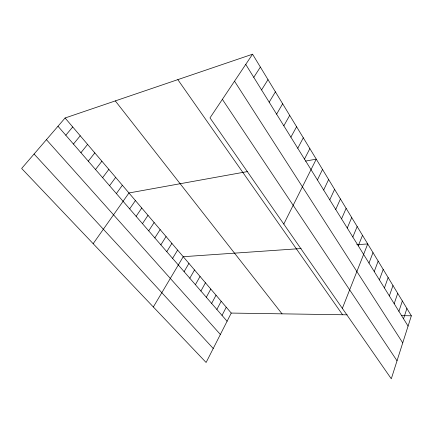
<?xml version="1.0" encoding="UTF-8"?>
<svg xmlns="http://www.w3.org/2000/svg" width="433" height="433" viewBox="0 0 433 433"><rect width="100%" height="100%" fill="white"/><g stroke="black" fill="none" stroke-linecap="round" stroke-linejoin="round"><path stroke-width="0.65" d="M411.35 315.798L391.297 378.794L209.994 117.879L252.563 54.206L411.35 315.798L401.483 315.646M403.534 318.78L406.896 308.458M398.907 311.311L402.349 300.973M394.182 303.69L397.71 293.325M389.354 295.912L392.975 285.526M384.423 287.967L388.136 277.558M379.389 279.848L383.2 269.423M374.242 271.551L378.155 261.11M368.986 263.075L373.002 252.618M342.362 308.366L367.731 243.941L356.749 244.699M358.275 245.814L362.508 235.33M352.825 237.024L357.165 226.535M347.255 228.045L351.71 217.545M341.556 218.854L346.135 208.36M335.727 209.464L340.43 198.958M329.762 199.851L334.595 189.351M323.662 190.011L328.625 179.516M317.416 179.944L322.515 169.455M283.783 224.067L316.263 159.155L305.503 161.098M347.158 314.823L231.249 313.07L206.108 362.481L21.65 168.464L65.085 117.993L252.563 54.206M304.469 159.073L309.866 148.606M222.026 315.392L226.259 307.208M216.873 309.449L221.187 301.254M297.758 148.254L303.306 137.808M211.64 303.409L216.029 295.203M206.314 297.271L210.79 289.049M290.884 137.169L296.589 126.739M200.901 291.03L205.459 282.792M283.832 125.803L289.704 115.4M195.397 284.681L200.046 276.433M189.8 278.224L194.536 269.965M276.6 114.144L282.652 103.774M184.106 271.659L188.934 263.388M153.336 306.975L183.235 256.699L301.13 248.547M269.185 102.193L275.415 91.856M172.588 258.382L177.611 250.095M166.775 251.676L171.89 243.378M261.575 89.923L267.995 79.629M160.854 244.851L166.066 236.548M154.835 237.906L160.15 229.598M253.765 77.334L260.379 67.083M148.708 230.843L154.126 222.53M142.468 223.65L147.999 215.336M136.124 216.332L141.764 208.013M129.662 208.879L135.415 200.56M93.16 243.682L128.953 192.972L247.335 171.598M116.38 193.567L122.371 185.248M109.554 185.697L115.671 177.384M102.605 177.676L108.845 169.368M95.52 169.509L101.896 161.206M88.3 161.184L94.811 152.892M80.944 152.697L87.59 144.416M73.442 144.048L80.235 135.778M65.789 135.231L72.733 126.972M34.077 154.024L213.231 348.484M46.428 139.675L220.365 334.465M57.99 126.236L227.098 321.237M65.085 117.993L231.249 313.07M115.308 100.905L282.029 313.838M177.822 79.634L342.573 314.759M222.378 99.352L397.034 360.776M234.524 81.193L402.733 342.866M245.744 64.403L408.075 326.092"/></g></svg>
